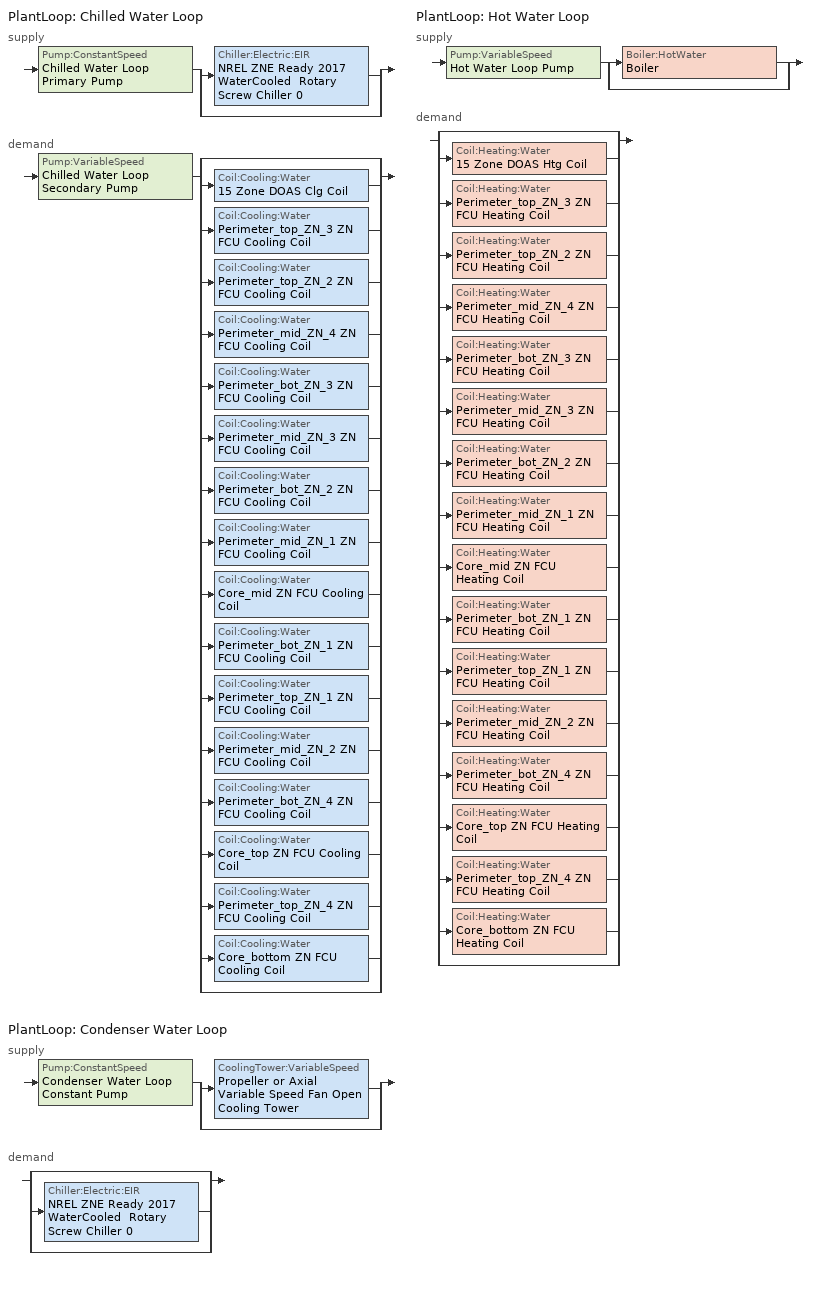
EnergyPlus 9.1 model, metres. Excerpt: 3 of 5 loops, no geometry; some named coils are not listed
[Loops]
PlantLoop 'Chilled Water Loop'
 supply: Pump:ConstantSpeed 'Chilled Water Loop Primary Pump' > split
  | Chiller:Electric:EIR 'NREL ZNE Ready 2017 WaterCooled  Rotary Screw Chiller 0'
  | bypass
 demand: Pump:VariableSpeed 'Chilled Water Loop Secondary Pump' > split
  | bypass
  | Coil:Cooling:Water '15 Zone DOAS Clg Coil'
  | Coil:Cooling:Water 'Perimeter_top_ZN_3 ZN FCU Cooling Coil'
  | Coil:Cooling:Water 'Perimeter_top_ZN_2 ZN FCU Cooling Coil'
  | Coil:Cooling:Water 'Perimeter_mid_ZN_4 ZN FCU Cooling Coil'
  | Coil:Cooling:Water 'Perimeter_bot_ZN_3 ZN FCU Cooling Coil'
  | Coil:Cooling:Water 'Perimeter_mid_ZN_3 ZN FCU Cooling Coil'
  | Coil:Cooling:Water 'Perimeter_bot_ZN_2 ZN FCU Cooling Coil'
  | Coil:Cooling:Water 'Perimeter_mid_ZN_1 ZN FCU Cooling Coil'
  | Coil:Cooling:Water 'Core_mid ZN FCU Cooling Coil'
  | Coil:Cooling:Water 'Perimeter_bot_ZN_1 ZN FCU Cooling Coil'
  | Coil:Cooling:Water 'Perimeter_top_ZN_1 ZN FCU Cooling Coil'
  | Coil:Cooling:Water 'Perimeter_mid_ZN_2 ZN FCU Cooling Coil'
  | Coil:Cooling:Water 'Perimeter_bot_ZN_4 ZN FCU Cooling Coil'
  | Coil:Cooling:Water 'Core_top ZN FCU Cooling Coil'
  | Coil:Cooling:Water 'Perimeter_top_ZN_4 ZN FCU Cooling Coil'
  | Coil:Cooling:Water 'Core_bottom ZN FCU Cooling Coil'
  | bypass
PlantLoop 'Condenser Water Loop'
 supply: Pump:ConstantSpeed 'Condenser Water Loop Constant Pump' > split
  | CoolingTower:VariableSpeed 'Propeller or Axial Variable Speed Fan Open Cooling Tower'
  | bypass
 demand: split
  | bypass
  | Chiller:Electric:EIR 'NREL ZNE Ready 2017 WaterCooled  Rotary Screw Chiller 0'
  | bypass
PlantLoop 'Hot Water Loop'
 supply: Pump:VariableSpeed 'Hot Water Loop Pump' > split
  | Boiler:HotWater 'Boiler'
  | bypass
 demand: split
  | bypass
  | Coil:Heating:Water '15 Zone DOAS Htg Coil'
  | Coil:Heating:Water 'Perimeter_top_ZN_3 ZN FCU Heating Coil'
  | Coil:Heating:Water 'Perimeter_top_ZN_2 ZN FCU Heating Coil'
  | Coil:Heating:Water 'Perimeter_mid_ZN_4 ZN FCU Heating Coil'
  | Coil:Heating:Water 'Perimeter_bot_ZN_3 ZN FCU Heating Coil'
  | Coil:Heating:Water 'Perimeter_mid_ZN_3 ZN FCU Heating Coil'
  | Coil:Heating:Water 'Perimeter_bot_ZN_2 ZN FCU Heating Coil'
  | Coil:Heating:Water 'Perimeter_mid_ZN_1 ZN FCU Heating Coil'
  | Coil:Heating:Water 'Core_mid ZN FCU Heating Coil'
  | Coil:Heating:Water 'Perimeter_bot_ZN_1 ZN FCU Heating Coil'
  | Coil:Heating:Water 'Perimeter_top_ZN_1 ZN FCU Heating Coil'
  | Coil:Heating:Water 'Perimeter_mid_ZN_2 ZN FCU Heating Coil'
  | Coil:Heating:Water 'Perimeter_bot_ZN_4 ZN FCU Heating Coil'
  | Coil:Heating:Water 'Core_top ZN FCU Heating Coil'
  | Coil:Heating:Water 'Perimeter_top_ZN_4 ZN FCU Heating Coil'
  | Coil:Heating:Water 'Core_bottom ZN FCU Heating Coil'
  | bypass
[Fan:OnOff] Availability Schedule=Always On Discrete; Fan Total Efficiency=0.16; Pressure Rise {Pa}=270.899; Maximum Flow Rate {m3/s}=Autosize; Motor Efficiency=0.29; Motor In Airstream Fraction=1
Name | Fan Power Ratio Function of Speed Ratio Curve | Fan Efficiency Ratio Function of Speed Ratio Curve
Core_bottom ZN Fan Coil fan | Fan On Off Power Curve 14 | Fan On Off Efficiency Curve 14
Core_mid ZN Fan Coil fan | Fan On Off Power Curve 7 | Fan On Off Efficiency Curve 7
Core_top ZN Fan Coil fan | Fan On Off Power Curve 12 | Fan On Off Efficiency Curve 12
Perimeter_bot_ZN_1 ZN Fan Coil fan | Fan On Off Power Curve 8 | Fan On Off Efficiency Curve 8
Perimeter_bot_ZN_2 ZN Fan Coil fan | Fan On Off Power Curve 5 | Fan On Off Efficiency Curve 5
Perimeter_bot_ZN_3 ZN Fan Coil fan | Fan On Off Power Curve 3 | Fan On Off Efficiency Curve 3
Perimeter_bot_ZN_4 ZN Fan Coil fan | Fan On Off Power Curve 11 | Fan On Off Efficiency Curve 11
Perimeter_mid_ZN_1 ZN Fan Coil fan | Fan On Off Power Curve 6 | Fan On Off Efficiency Curve 6
Perimeter_mid_ZN_2 ZN Fan Coil fan | Fan On Off Power Curve 10 | Fan On Off Efficiency Curve 10
Perimeter_mid_ZN_3 ZN Fan Coil fan | Fan On Off Power Curve 4 | Fan On Off Efficiency Curve 4
Perimeter_mid_ZN_4 ZN Fan Coil fan | Fan On Off Power Curve 2 | Fan On Off Efficiency Curve 2
Perimeter_top_ZN_1 ZN Fan Coil fan | Fan On Off Power Curve 9 | Fan On Off Efficiency Curve 9
Perimeter_top_ZN_2 ZN Fan Coil fan | Fan On Off Power Curve 1 | Fan On Off Efficiency Curve 1
Perimeter_top_ZN_3 ZN Fan Coil fan | Fan On Off Power Curve | Fan On Off Efficiency Curve
Perimeter_top_ZN_4 ZN Fan Coil fan | Fan On Off Power Curve 13 | Fan On Off Efficiency Curve 13
[Coil:Cooling:Water] Availability Schedule=Always On Discrete; Design Water Flow Rate {m3/s}=Autosize; Design Air Flow Rate {m3/s}=Autosize; Design Inlet Water Temperature {C}=Autosize; Design Inlet Air Temperature {C}=Autosize; Design Outlet Air Temperature {C}=Autosize; Design Inlet Air Humidity Ratio {kgWater/kgDryAir}=Autosize; Design Outlet Air Humidity Ratio {kgWater/kgDryAir}=Autosize; Type of Analysis=SimpleAnalysis; Heat Exchanger Configuration=CrossFlow
Core_bottom ZN FCU Cooling Coil; Core_mid ZN FCU Cooling Coil; Core_top ZN FCU Cooling Coil; Perimeter_bot_ZN_1 ZN FCU Cooling Coil; Perimeter_bot_ZN_2 ZN FCU Cooling Coil; Perimeter_bot_ZN_3 ZN FCU Cooling Coil; Perimeter_bot_ZN_4 ZN FCU Cooling Coil; Perimeter_mid_ZN_1 ZN FCU Cooling Coil; Perimeter_mid_ZN_2 ZN FCU Cooling Coil; Perimeter_mid_ZN_3 ZN FCU Cooling Coil; Perimeter_mid_ZN_4 ZN FCU Cooling Coil; Perimeter_top_ZN_1 ZN FCU Cooling Coil; Perimeter_top_ZN_2 ZN FCU Cooling Coil; Perimeter_top_ZN_3 ZN FCU Cooling Coil; Perimeter_top_ZN_4 ZN FCU Cooling Coil
[Coil:Heating:Water] Availability Schedule=Always On Discrete; U-Factor Times Area Value {W/K}=Autosize; Maximum Water Flow Rate {m3/s}=Autosize; Performance Input Method=UFactorTimesAreaAndDesignWaterFlowRate; Rated Capacity {W}=Autosize; Rated Inlet Water Temperature {C}=48.8889; Rated Inlet Air Temperature {C}=16.6; Rated Outlet Water Temperature {C}=37.7778; Rated Outlet Air Temperature {C}=40; Rated Ratio for Air and Water Convection=0.5
Core_bottom ZN FCU Heating Coil; Core_mid ZN FCU Heating Coil; Core_top ZN FCU Heating Coil; Perimeter_bot_ZN_1 ZN FCU Heating Coil; Perimeter_bot_ZN_2 ZN FCU Heating Coil; Perimeter_bot_ZN_3 ZN FCU Heating Coil; Perimeter_bot_ZN_4 ZN FCU Heating Coil; Perimeter_mid_ZN_1 ZN FCU Heating Coil; Perimeter_mid_ZN_2 ZN FCU Heating Coil; Perimeter_mid_ZN_3 ZN FCU Heating Coil; Perimeter_mid_ZN_4 ZN FCU Heating Coil; Perimeter_top_ZN_1 ZN FCU Heating Coil; Perimeter_top_ZN_2 ZN FCU Heating Coil; Perimeter_top_ZN_3 ZN FCU Heating Coil; Perimeter_top_ZN_4 ZN FCU Heating Coil
[ZoneHVAC:FourPipeFanCoil] Availability Schedule=Always On Discrete; Capacity Control Method=CyclingFan; Maximum Supply Air Flow Rate {m3/s}=Autosize; Maximum Outdoor Air Flow Rate {m3/s}=0; Maximum Cold Water Flow Rate {m3/s}=Autosize; Maximum Hot Water Flow Rate {m3/s}=Autosize; Minimum Supply Air Temperature in Cooling Mode {C}=Autosize; Maximum Supply Air Temperature in Heating Mode {C}=Autosize
Name | Supply Air Fan | Cooling Coil | Heating Coil
Core_bottom ZN FCU | Core_bottom ZN Fan Coil fan | Core_bottom ZN FCU Cooling Coil | Core_bottom ZN FCU Heating Coil
Core_mid ZN FCU | Core_mid ZN Fan Coil fan | Core_mid ZN FCU Cooling Coil | Core_mid ZN FCU Heating Coil
Core_top ZN FCU | Core_top ZN Fan Coil fan | Core_top ZN FCU Cooling Coil | Core_top ZN FCU Heating Coil
Perimeter_bot_ZN_1 ZN FCU | Perimeter_bot_ZN_1 ZN Fan Coil fan | Perimeter_bot_ZN_1 ZN FCU Cooling Coil | Perimeter_bot_ZN_1 ZN FCU Heating Coil
Perimeter_bot_ZN_2 ZN FCU | Perimeter_bot_ZN_2 ZN Fan Coil fan | Perimeter_bot_ZN_2 ZN FCU Cooling Coil | Perimeter_bot_ZN_2 ZN FCU Heating Coil
Perimeter_bot_ZN_3 ZN FCU | Perimeter_bot_ZN_3 ZN Fan Coil fan | Perimeter_bot_ZN_3 ZN FCU Cooling Coil | Perimeter_bot_ZN_3 ZN FCU Heating Coil
Perimeter_bot_ZN_4 ZN FCU | Perimeter_bot_ZN_4 ZN Fan Coil fan | Perimeter_bot_ZN_4 ZN FCU Cooling Coil | Perimeter_bot_ZN_4 ZN FCU Heating Coil
Perimeter_mid_ZN_1 ZN FCU | Perimeter_mid_ZN_1 ZN Fan Coil fan | Perimeter_mid_ZN_1 ZN FCU Cooling Coil | Perimeter_mid_ZN_1 ZN FCU Heating Coil
Perimeter_mid_ZN_2 ZN FCU | Perimeter_mid_ZN_2 ZN Fan Coil fan | Perimeter_mid_ZN_2 ZN FCU Cooling Coil | Perimeter_mid_ZN_2 ZN FCU Heating Coil
Perimeter_mid_ZN_3 ZN FCU | Perimeter_mid_ZN_3 ZN Fan Coil fan | Perimeter_mid_ZN_3 ZN FCU Cooling Coil | Perimeter_mid_ZN_3 ZN FCU Heating Coil
Perimeter_mid_ZN_4 ZN FCU | Perimeter_mid_ZN_4 ZN Fan Coil fan | Perimeter_mid_ZN_4 ZN FCU Cooling Coil | Perimeter_mid_ZN_4 ZN FCU Heating Coil
Perimeter_top_ZN_1 ZN FCU | Perimeter_top_ZN_1 ZN Fan Coil fan | Perimeter_top_ZN_1 ZN FCU Cooling Coil | Perimeter_top_ZN_1 ZN FCU Heating Coil
Perimeter_top_ZN_2 ZN FCU | Perimeter_top_ZN_2 ZN Fan Coil fan | Perimeter_top_ZN_2 ZN FCU Cooling Coil | Perimeter_top_ZN_2 ZN FCU Heating Coil
Perimeter_top_ZN_3 ZN FCU | Perimeter_top_ZN_3 ZN Fan Coil fan | Perimeter_top_ZN_3 ZN FCU Cooling Coil | Perimeter_top_ZN_3 ZN FCU Heating Coil
Perimeter_top_ZN_4 ZN FCU | Perimeter_top_ZN_4 ZN Fan Coil fan | Perimeter_top_ZN_4 ZN FCU Cooling Coil | Perimeter_top_ZN_4 ZN FCU Heating Coil
[PlantLoop] Fluid Type=Water; Maximum Loop Flow Rate {m3/s}=Autosize; Minimum Loop Flow Rate {m3/s}=0; Plant Loop Volume {m3}=Autocalculate; Load Distribution Scheme=Optimal; Plant Loop Demand Calculation Scheme=SingleSetpoint
Name | Plant Equipment Operation Scheme | Maximum Loop Temperature {C} | Minimum Loop Temperature {C} | Common Pipe Simulation
Chilled Water Loop | Chilled Water Loop Operation Schemes | 40 | 1 | CommonPipe
Condenser Water Loop | Condenser Water Loop Operation Schemes | 80 | 5
Hot Water Loop | Hot Water Loop Operation Schemes | 100 | 10
[Sizing:Plant] Sizing Option=NonCoincident; Zone Timesteps in Averaging Window=1; Coincident Sizing Factor Mode=None
Name | Loop Type | Design Loop Exit Temperature {C} | Loop Design Temperature Difference {deltaC}
Chilled Water Loop | Cooling | 6.66667 | 5.61111
Condenser Water Loop | Condenser | 29.4444 | 5.55556
Hot Water Loop | Heating | 48.8889 | 11.1111
[Pump:ConstantSpeed] Design Flow Rate {m3/s}=Autosize; Design Power Consumption {W}=Autosize; Motor Efficiency=0.9; Fraction of Motor Inefficiencies to Fluid Stream=0; Pump Control Type=Intermittent; Design Power Sizing Method=PowerPerFlowPerPressure; Design Electric Power per Unit Flow Rate {W/(m3/s)}=348701.1; Design Shaft Power per Unit Flow Rate per Unit Head=1.28205
Name | Design Pump Head {Pa}
Chilled Water Loop Primary Pump | 44836
Condenser Water Loop Constant Pump | 148557
[Chiller:Electric:EIR]
NREL ZNE Ready 2017 WaterCooled  Rotary Screw Chiller 0: Reference Capacity {W}=Autosize; Reference COP {W/W}=5.5; Reference Leaving Chilled Water Temperature {C}=6.66667; Reference Entering Condenser Fluid Temperature {C}=35; Reference Chilled Water Flow Rate {m3/s}=Autosize; Reference Condenser Fluid Flow Rate {m3/s}=Autosize; Cooling Capacity Function of Temperature Curve=Curve Biquadratic 1; Electric Input to Cooling Output Ratio Function of Temperature Curve=Curve Biquadratic 2; Electric Input to Cooling Output Ratio Function of Part Load Ratio Curve=Curve Quadratic 1; Minimum Part Load Ratio=0.15; Maximum Part Load Ratio=1; Optimum Part Load Ratio=1; Minimum Unloading Ratio=0.25; Condenser Type=WaterCooled; Condenser Fan Power Ratio {W/W}=0; Fraction of Compressor Electric Consumption Rejected by Condenser=1; Leaving Chilled Water Lower Temperature Limit {C}=2.22222; Chiller Flow Mode=ConstantFlow; Sizing Factor=1
[SetpointManager:Scheduled] Control Variable=Temperature
Name | Schedule | Setpoint Node or NodeList
Chilled Water Loop Setpoint Manager | Chilled Water Loop Temp - 44F | Chilled Water Loop Supply Outlet Node
Hot Water Loop Setpoint Manager | Hot Water Loop Temp - 120F | Hot Water Loop Supply Outlet Node
[Pump:VariableSpeed] Design Maximum Flow Rate {m3/s}=Autosize; Design Power Consumption {W}=Autosize; Motor Efficiency=0.9; Fraction of Motor Inefficiencies to Fluid Stream=0; Coefficient 1 of the Part Load Performance Curve=0; Design Minimum Flow Rate {m3/s}=0; Pump Control Type=Intermittent; Skin Loss Radiative Fraction=0.5; Design Power Sizing Method=PowerPerFlowPerPressure; Design Electric Power per Unit Flow Rate {W/(m3/s)}=348701.1; Design Shaft Power per Unit Flow Rate per Unit Head=1.28205; Design Minimum Flow Rate Fraction=0
Name | Design Pump Head {Pa} | Coefficient 2 of the Part Load Performance Curve | Coefficient 3 of the Part Load Performance Curve | Coefficient 4 of the Part Load Performance Curve
Chilled Water Loop Secondary Pump | 134508 | 0.0205 | 0.4101 | 0.5753
Hot Water Loop Pump | 179344 | 1 | 0 | 0
[PlantEquipmentOperationSchemes] Control Scheme Schedule Name 1=Always On Discrete
Name | Control Scheme Object Type 1 | Control Scheme Name 1
Chilled Water Loop Operation Schemes | PlantEquipmentOperation:CoolingLoad | Chilled Water Loop Cooling Operation Scheme
Condenser Water Loop Operation Schemes | PlantEquipmentOperation:CoolingLoad | Condenser Water Loop Cooling Operation Scheme
Hot Water Loop Operation Schemes | PlantEquipmentOperation:HeatingLoad | Hot Water Loop Heating Operation Scheme
[PlantEquipmentOperation:CoolingLoad] Load Range Lower Limit 1 {W}=0; Load Range Upper Limit 1 {W}=1000000000
Name | Range Equipment List Name 1
Chilled Water Loop Cooling Operation Scheme | Chilled Water Loop Cooling Equipment List
Condenser Water Loop Cooling Operation Scheme | Condenser Water Loop Cooling Equipment List
[PlantEquipmentList]
Chilled Water Loop Cooling Equipment List: Chiller:Electric:EIR, NREL ZNE Ready 2017 WaterCooled  Rotary Screw Chiller 0
Condenser Water Loop Cooling Equipment List: CoolingTower:VariableSpeed, Propeller or Axial Variable Speed Fan Open Cooling Tower
Hot Water Loop Heating Equipment List: Boiler:HotWater, Boiler
[CoolingTower:VariableSpeed]
Propeller or Axial Variable Speed Fan Open Cooling Tower: Model Type=CoolToolsCrossFlow; Design Inlet Air Wet-Bulb Temperature {C}=25.5556; Design Approach Temperature {deltaC}=3.88889; Design Range Temperature {deltaC}=5.55556; Design Water Flow Rate {m3/s}=Autosize; Design Air Flow Rate {m3/s}=Autosize; Design Fan Power {W}=Autosize; Fan Power Ratio Function of Air Flow Rate Ratio Curve=VSD-TWR-FAN-FPLR; Minimum Air Flow Rate Ratio=0.2; Fraction of Tower Capacity in Free Convection Regime=0.125; Basin Heater Capacity {W/K}=0; Basin Heater Setpoint Temperature {C}=2; Evaporation Loss Mode=SaturatedExit; Evaporation Loss Factor {percent/K}=0.2; Drift Loss Percent {percent}=0.008; Blowdown Calculation Mode=ConcentrationRatio; Blowdown Concentration Ratio=3; Number of Cells=1; Sizing Factor=1
[SetpointManager:FollowOutdoorAirTemperature]
Condenser Water Loop Setpoint Manager Follow OATwb with 7.0F Approach: Control Variable=Temperature; Reference Temperature Type=OutdoorAirWetBulb; Offset Temperature Difference {deltaC}=3.88889; Maximum Setpoint Temperature {C}=29.4444; Minimum Setpoint Temperature {C}=21.1111; Setpoint Node or NodeList=Condenser Water Loop Supply Outlet Node
[Boiler:HotWater]
Boiler: Fuel Type=NaturalGas; Nominal Capacity {W}=Autosize; Nominal Thermal Efficiency=0.78; Efficiency Curve Temperature Evaluation Variable=LeavingBoiler; Design Water Flow Rate {m3/s}=Autosize; Minimum Part Load Ratio=0; Maximum Part Load Ratio=1.2; Optimum Part Load Ratio=1; Water Outlet Upper Temperature Limit {C}=95; Boiler Flow Mode=LeavingSetpointModulated; Parasitic Electric Load {W}=0; Sizing Factor=1
[PlantEquipmentOperation:HeatingLoad]
Hot Water Loop Heating Operation Scheme: Load Range Lower Limit 1 {W}=0; Load Range Upper Limit 1 {W}=1000000000; Range Equipment List Name 1=Hot Water Loop Heating Equipment List
[Schedule:Day:Interval]
Chilled Water Loop Temp - 44F Default: No, 24:00, 6.66667
Hot Water Loop Temp - 120F Default: No, 24:00, 48.8889
[Schedule:Week:Daily]
Chilled Water Loop Temp - 44F Week Rule - Jan1-Dec31: Chilled Water Loop Temp - 44F Default, Chilled Water Loop Temp - 44F Default, Chilled Water Loop Temp - 44F Default, Chilled Water Loop Temp - 44F Default, Chilled Water Loop Temp - 44F Default, Chilled Water Loop Temp - 44F Default, Chilled Water Loop Temp - 44F Default, Chilled Water Loop Temp - 44F Default, Chilled Water Loop Temp - 44F Default, Chilled Water Loop Temp - 44F Default, Chilled Water Loop Temp - 44F Default, Chilled Water Loop Temp - 44F Default
Hot Water Loop Temp - 120F Week Rule - Jan1-Dec31: Hot Water Loop Temp - 120F Default, Hot Water Loop Temp - 120F Default, Hot Water Loop Temp - 120F Default, Hot Water Loop Temp - 120F Default, Hot Water Loop Temp - 120F Default, Hot Water Loop Temp - 120F Default, Hot Water Loop Temp - 120F Default, Hot Water Loop Temp - 120F Default, Hot Water Loop Temp - 120F Default, Hot Water Loop Temp - 120F Default, Hot Water Loop Temp - 120F Default, Hot Water Loop Temp - 120F Default
[Schedule:Year]
Chilled Water Loop Temp - 44F: Chilled Water Loop Temp - 44F Week Rule - Jan1-Dec31, 1, 1, 12, 31
Hot Water Loop Temp - 120F: Hot Water Loop Temp - 120F Week Rule - Jan1-Dec31, 1, 1, 12, 31
[Schedule:Constant]
Always On Discrete: Hourly Value=1
[Curve:Exponent] Coefficient1 Constant=1; Coefficient2 Constant=0; Coefficient3 Constant=0; Minimum Value of x {BasedOnField A2}=0; Maximum Value of x {BasedOnField A2}=1
Fan On Off Power Curve 14; Fan On Off Power Curve 7; Fan On Off Power Curve 12; Fan On Off Power Curve 8; Fan On Off Power Curve 5; Fan On Off Power Curve 3; Fan On Off Power Curve 11; Fan On Off Power Curve 6; Fan On Off Power Curve 10; Fan On Off Power Curve 4; Fan On Off Power Curve 2; Fan On Off Power Curve 9; Fan On Off Power Curve 1; Fan On Off Power Curve; Fan On Off Power Curve 13
[Curve:Cubic] Minimum Value of x {BasedOnField A2}=0; Maximum Value of x {BasedOnField A2}=1
Name | Coefficient1 Constant | Coefficient2 x | Coefficient3 x**2 | Coefficient4 x**3
Fan On Off Efficiency Curve 14; Fan On Off Efficiency Curve 7; Fan On Off Efficiency Curve 12; Fan On Off Efficiency Curve 8; Fan On Off Efficiency Curve 5; Fan On Off Efficiency Curve 3; Fan On Off Efficiency Curve 11; Fan On Off Efficiency Curve 6; Fan On Off Efficiency Curve 10; Fan On Off Efficiency Curve 4; Fan On Off Efficiency Curve 2; Fan On Off Efficiency Curve 9; Fan On Off Efficiency Curve 1; Fan On Off Efficiency Curve; Fan On Off Efficiency Curve 13 | 1 | 0 | 0 | 0
VSD-TWR-FAN-FPLR | 0.331629 | -0.885676 | 0.605565 | 0.948482
[Curve:Biquadratic] Minimum Value of x {BasedOnField A2}=5; Maximum Value of x {BasedOnField A2}=10; Minimum Value of y {BasedOnField A3}=24; Maximum Value of y {BasedOnField A3}=35
Name | Coefficient1 Constant | Coefficient2 x | Coefficient3 x**2 | Coefficient4 y | Coefficient5 y**2 | Coefficient6 x*y
Curve Biquadratic 1 | 1.02152 | 0.0370359 | 0.000233248 | -0.00389405 | -6.52536e-05 | -0.000268045
Curve Biquadratic 2 | 0.701769 | -0.00452016 | 0.00053311 | -0.00549821 | 0.000544579 | -0.000729032
[Curve:Quadratic]
Curve Quadratic 1: Coefficient1 Constant=0.0636912; Coefficient2 x=0.584888; Coefficient3 x**2=0.352803; Minimum Value of x {BasedOnField A2}=0; Maximum Value of x {BasedOnField A2}=1
